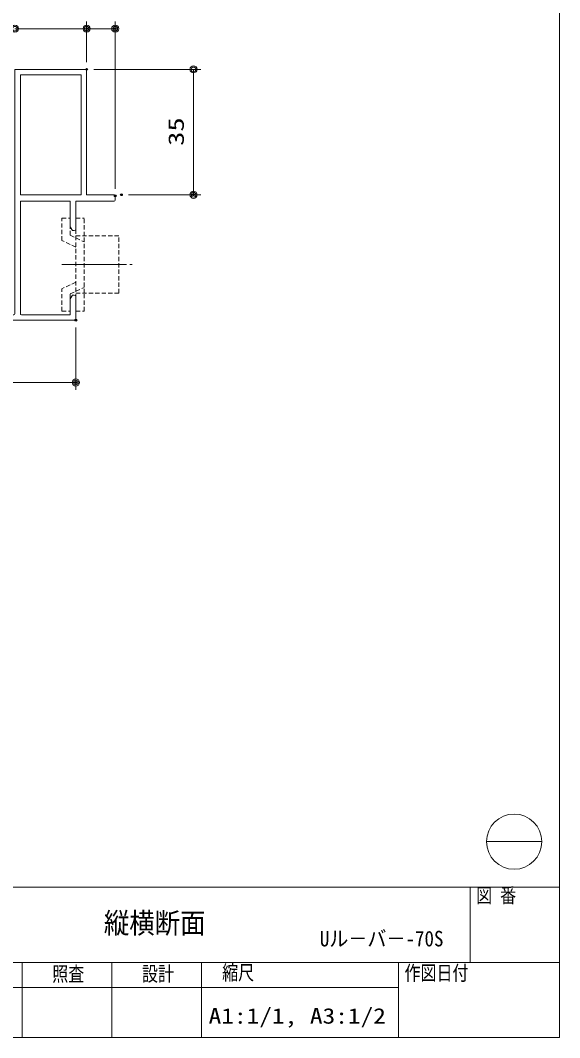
# Model space of a CAD drawing. Units: millimetres on the paper. Extents: x -395 to 395, y -281 to 281.
# Drawn here: x 244.8 to 395.3, y -281 to 2.9 of the extents above; entities that cross this region are included whole.
import ezdxf
from ezdxf.enums import TextEntityAlignment as Align

# ---------------------------------------------------------------- set-up
doc = ezdxf.new("R2010")
doc.units = ezdxf.units.MM
doc.header["$PDMODE"] = 32
doc.header["$PDSIZE"] = 0.5
doc.linetypes.add('DASHED1', pattern=[1.8, 1.2, -0.6])
doc.linetypes.add('LONG_DOUBLE_CHAIN', pattern=[21.8, 18, -1, 0.6, -0.6, 0.6, -1])
for name, color, linetype, lineweight in [('0-0__0-6_TITLE_WAKU', 7, 'Continuous', 9), ('0-2_USERZ', 3, 'Continuous', 9), ('0-3_F-1', 7, 'Continuous', 9), ('0-7_0', 7, 'Continuous', 9), ('0-B_SUNPOU', 3, 'Continuous', 9)]:
    doc.layers.add(name, color=color, linetype=linetype, lineweight=lineweight)
for name, color, linetype in [('0-1__0-3_TITLE', 7, 'Continuous'), ('0-8_DEFPOINTS', 1, 'Continuous'), ('0-C_YKK_H1901', 7, 'Continuous')]:
    doc.layers.add(name, color=color, linetype=linetype)
doc.styles.add('ＭＳ ゴシック', font='')
doc.styles.get('ＭＳ ゴシック').set_extended_font_data('MS Gothic')

# ---------------------------------------------------------------- blocks, each defined once
blk = doc.blocks.new('図枠')
at = {"layer": '0-0__0-6_TITLE_WAKU'}
for p, q in [((790.6, 42), (549.892, 42)), ((765.596, 42), (765.596, 21)), ((790.6, 21), (615.589, 21)), ((640.589, 21), (640.589, 0)), ((665.589, 21), (665.589, 0)), ((690.589, 21), (690.589, 0)), ((745.593, 21), (745.593, 0)), ((615.589, 14), (745.593, 14))]:
    blk.add_line(p, q, dxfattribs=at)
at = {"layer": '0-3_F-1'}
blk.add_line((770.2, 54.7), (785.6, 54.7), dxfattribs=at)
blk.add_lwpolyline([(790.6, 0), (0, 0), (0, 562), (790.6, 562)], close=True, dxfattribs=at)
blk.add_circle((777.9, 54.7), 7.7, dxfattribs=at)
at = {"layer": '0-0__0-6_TITLE_WAKU', "style": 'ＭＳ ゴシック', "width": 0.8}
for s, p in [('図 番', (767.3, 36.428)), ('照査', (648.974, 14.539)), ('設計 ', (674.02, 14.539)), ('縮尺', (696.386, 14.875)), ('作図日付', (747.291, 14.786))]:
    blk.add_text(s, height=4.091, dxfattribs=at).set_placement(p, align=Align.BOTTOM_LEFT)
blk = doc.blocks.new('K-12688')
at = {"layer": '0-7_0', "color": 4, "linetype": 'DASHED1'}
for p, q in [((-6.721, 3.9), (-13, 3.9)), ((-13, 3.9), (-13, 1.6)), ((-4.903, 0), (-6.721, 3.9)), ((4.903, 0), (6.721, 3.9)), ((13.003, 3.9), (6.721, 3.9)), ((13.003, 3.9), (13.003, 1.6)), ((-8.187, 1.6), (-13, 1.6)), ((13, 0), (-13, 0)), ((-13, 0), (-13, -2.3)), ((-8.187, 1.6), (-7.44, 0)), ((-8, 0), (-8, -12)), ((-7.44, 0), (-6.368, -2.3)), ((7.44, 0), (6.368, -2.3)), ((8.186, 1.6), (7.44, 0)), ((8, 0), (8, -12)), ((13.003, 1.6), (8.186, 1.6)), ((13, 0), (13, -2.3)), ((-8, -2.3), (-13, -2.3)), ((8, -2.3), (-8, -2.3)), ((13, -2.3), (8, -2.3)), ((8, -12), (-8, -12))]:
    blk.add_line(p, q, dxfattribs=at)
at = {"layer": '0-7_0', "color": 4, "linetype": 'LONG_DOUBLE_CHAIN'}
blk.add_line((0, 3.9), (0, -15.96), dxfattribs=at)
blk = doc.blocks.new('TWAKU_W')
at = {"layer": '0-2_USERZ', "color": 7}
blk.add_line((42.004, 33.2), (42.004, 26.2), dxfattribs=at)
at = {"layer": '0-7_0'}
for p, q in [((25, 1.8), (25, 70)), ((25, 70), (45.004, 70)), ((26.5, 35), (26.5, 68.5)), ((26.5, 68.5), (43.504, 68.5)), ((43.504, 68.5), (43.504, 35)), ((45.004, 70), (45.004, 35)), ((43.504, 35), (26.5, 35)), ((45.004, 35), (52.704, 35)), ((53.004, 34.7), (53.004, 33.5)), ((40.404, 33.2), (26.5, 33.2)), ((26.5, 33.2), (26.5, 1.8)), ((52.704, 33.2), (42.004, 33.2)), ((42.004, 33.2), (42.004, 25.5)), ((7, 8), (2, 8)), ((3.5, 6.8), (3.5, 1.8)), ((7, 6.8), (3.5, 6.8)), ((7, 6.8), (7, 8)), ((42.004, 6.5), (42.004, 0)), ((3.8, 1.5), (24.7, 1.5)), ((26.8, 1.5), (40.404, 1.5))]:
    blk.add_line(p, q, dxfattribs=at)
for points in [[(41.504, 25), (41.034, 25), (40.404, 26.091), (40.404, 33.2)], [(42.004, 0), (2, 0), (2, 8)], [(40.404, 1.5), (40.404, 5.909), (41.034, 7), (41.504, 7)]]:
    blk.add_lwpolyline(points, dxfattribs=at)
for centre, radius, start, end in [((52.704, 34.7), 0.3, 360, 90), ((52.704, 33.5), 0.3, 270, 0), ((41.504, 25.5), 0.5, 270, 0), ((41.504, 6.5), 0.5, 0, 90), ((3.8, 1.8), 0.3, 180, 270), ((24.7, 1.8), 0.3, 270, 0), ((26.8, 1.8), 0.3, 180, 270)]:
    blk.add_arc(centre, radius, start, end, dxfattribs=at)
blk = doc.blocks.new('DOT1')
at = {"layer": '0-7_0'}
blk.add_line((0, 0), (-1, 0), dxfattribs=at)
for radius in [0.5, 0.325]:
    blk.add_circle((0, 0), radius, dxfattribs=at)

msp = doc.modelspace()

# ---------------------------------------------------------------- linework, layer by layer
at = {"layer": '0-2_USERZ'}
for p, q in [((245.262, 0.594), (261.266, 0.594)), ((263.266, -8.76), (263.266, 2.594)), ((263.266, -8.76), (263.266, 2.594)), ((265.266, 0.594), (269.266, 0.594)), ((271.266, -44.06), (271.266, 2.594)), ((265.266, -10.76), (295.121, -10.76)), ((293.121, -12.76), (293.121, -43.76)), ((274.966, -45.76), (295.121, -45.76))]:
    msp.add_line(p, q, dxfattribs=at)
at = {"layer": '0-8_DEFPOINTS'}
for p in [(263.266, 0.594), (271.266, 0.594), (263.266, -10.76), (271.266, -46.06), (272.966, -45.76), (293.121, -45.76), (260.266, -80.76), (260.266, -98.158)]:
    msp.add_point(p, dxfattribs=at)
at = {"layer": '0-B_SUNPOU'}
for p, q in [((260.266, -82.76), (260.266, -100.158)), ((222.262, -98.158), (258.266, -98.158))]:
    msp.add_line(p, q, dxfattribs=at)

# ---------------------------------------------------------------- block references
at = {"layer": '0-2_USERZ'}
for name, p in [('図枠', (-395.3, -281)), ('TWAKU_W', (218.262, -80.76))]:
    msp.add_blockref(name, p, dxfattribs=at)
at = {"layer": '0-2_USERZ', "xscale": 2, "yscale": 2}
for p, rotation in [((243.262, 0.594), 180), ((263.266, 0.594), 180), ((293.121, -10.76), 90), ((293.121, -45.76), 270)]:
    msp.add_blockref('DOT1', p, dxfattribs=dict(at, rotation=rotation))
for p in [(263.266, 0.594), (271.266, 0.594)]:
    msp.add_blockref('DOT1', p, dxfattribs=at)
at = {"layer": '0-B_SUNPOU', "xscale": 2, "yscale": 2}
msp.add_blockref('DOT1', (260.266, -98.158), dxfattribs=at)
at = {"layer": '0-C_YKK_H1901', "xscale": -1, "rotation": 90}
msp.add_blockref('K-12688', (260.266, -65.26), dxfattribs=at)

# ---------------------------------------------------------------- texts
at = {"layer": '0-1__0-3_TITLE', "style": 'ＭＳ ゴシック'}
for s, height, width, p in [('縦横断面', 5.773, 0.9, (268.09, -253.63)), ('Uル－バ－-70S', 4.33, 0.9, (328.35, -256.826)), ('A1:1/1, A3:1/2', 4.33, 1.2, (297.312, -278.396))]:
    msp.add_text(s, height=height, dxfattribs=dict(at, width=width)).set_placement(p, align=Align.BOTTOM_LEFT)
at = {"layer": '0-2_USERZ', "style": 'ＭＳ ゴシック', "width": 1.35}
msp.add_text('35', height=4.333, rotation=90, dxfattribs=at).set_placement((291.704, -32.118), align=Align.BOTTOM_LEFT)

doc.saveas('drawing.dxf')
